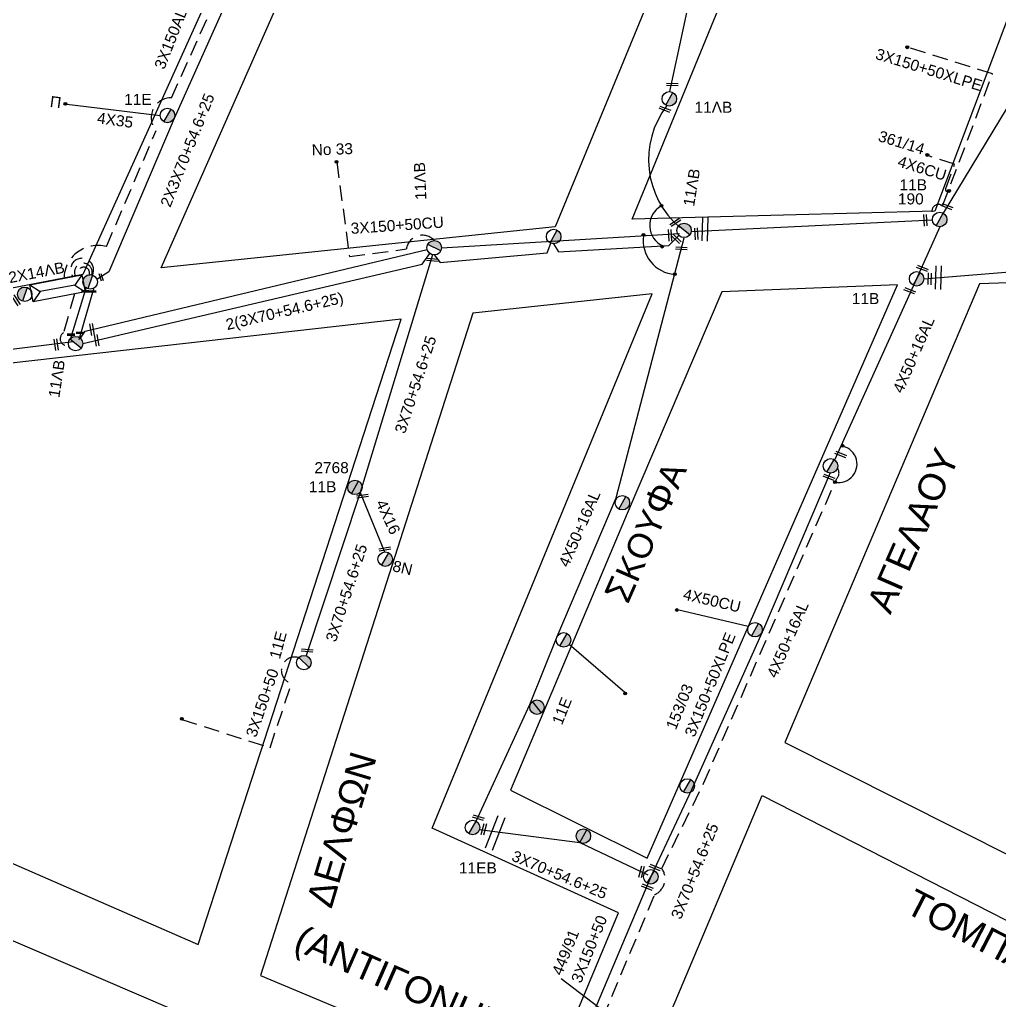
# Model space of a CAD drawing. Header units: millimetres. Extents: x 3156 to 5307, y 1191 to 2273.
# Drawn here: x 4188.8 to 4348.1, y 1870.3 to 2029.9 of the extents above; entities that cross this region are included whole.
import ezdxf

# ---------------------------------------------------------------- set-up
doc = ezdxf.new("R2010")
doc.units = ezdxf.units.MM
doc.linetypes.add('DASHED', pattern=[19.05, 12.7, -6.35])
for name, color, linetype in [('Άγνωστα', 7, 'Continuous'), ('Γυμνά εναέρια ΧΤ (3Φ)   4x50CU', 7, 'Continuous'), ('Γυμνά εναέρια ΧΤ και ΦΟΠ (3Φ)   4x50+16AL', 7, 'Continuous'), ('Εναέρια παροχή ΧΤ 4x16', 7, 'SYN_LINE'), ('Επιγραφές - Σχήματα', 7, 'Continuous'), ('Καλώδια ΧΤ   3x150+50AL', 7, 'DASHED'), ('Καλώδια ΧΤ   3x150+50CU', 7, 'DASHED'), ('Καλώδια ΧΤ   3x150AL+50XLPE', 7, 'DASHED'), ('Μηχανική τομή', 7, 'Continuous'), ('Στύλος Ξύλινος', 7, 'Continuous'), ('Στύλος Ξύλινος @ 1', 7, 'Continuous'), ('Στύλος ΦΜ', 7, 'Continuous'), ('Στύλος ΦΜ @ 1', 7, 'Continuous'), ('Συνδέσεις', 7, 'Continuous'), ('Συνεστραμμένα ΧΤ   3x70+54.6+25 AL', 7, 'SYN_LINE'), ('Τομή', 7, 'Continuous'), ('Υποσταθμός εναέριος 2 στύλων', 7, 'Continuous'), ('Υποσταθμός πόλεως', 7, 'Continuous'), ('Υπόβαθρο ΔΕΗ', 7, 'Continuous'), ('Υπόγεια καλώδια Παροχών ΧΤ   4x6', 7, 'DASHED')]:
    doc.layers.add(name, color=color, linetype=linetype)
doc.styles.add('arial', font='arial.ttf')
doc.styles.get("Standard").update_dxf_attribs({"font": 'arial.ttf'})
doc.linetypes.add('SYN_LINE', pattern='A,0.5,-0.0001,["/\\/\\/\\/",Standard,S=0.1,R=0,X=0,Y=-0.05],-0.25', length=0.7501)
doc.dimstyles.new('ISO-25', dxfattribs={"dimtxt": 2.5, "dimasz": 2.5, "dimexe": 1.25, "dimexo": 0.625, "dimtad": 1, "dimtxsty": 'Standard', "dimcen": 2.5, "dimadec": 0, "dimazin": 0, "dimtfac": 1, "dimtmove": 0, "dimatfit": 3, "dimfxl": 1, "dimarcsym": 0})

# ---------------------------------------------------------------- blocks, each defined once
blk = doc.blocks.new('ΥΠΑΡΧΩΝ ΤΣΙΜΕΝΤΕΝΙΟΣ ΣΤΥΛΟΣ')
at = {"layer": 'Στύλος ΦΜ'}
blk.add_hatch(color=7, dxfattribs=at).paths.add_polyline_path([(-1.29, -2.28, 0.574793), (2.62, 0, 0.268822), (1.3, 2.27)])
at = {"layer": 'Στύλος ΦΜ', "color": 7}
blk.add_line((-1.29, -2.28), (1.3, 2.27), dxfattribs=at)
blk.add_circle((0, 0), 2.62, dxfattribs=at)
at = {"layer": 'Στύλος ΦΜ', "flags": 4}
for tag, p in [('ΑΡΙΘΜΟΣ', (-4.68, 8.05)), ('ΤΥΠΟΣ', (-4.91, 3.03))]:
    blk.add_attdef(tag, p, '', height=4, dxfattribs=at)
blk = doc.blocks.new('ΥΠΑΡΧΩΝ ΞΥΛΙΝΟΣ ΣΤΥΛΟΣ')
at = {"layer": 'Στύλος Ξύλινος'}
h = blk.add_hatch(color=7, dxfattribs=at)
h.paths.add_polyline_path([(-2.62, 0, 0.270008), (-1.29, -2.28), (1.3, 2.27, 0.576266)])
h.paths.add_polyline_path([(-1.29, -2.28, 0.574793), (2.62, 0, 0.268822), (1.3, 2.27)])
at = {"layer": 'Στύλος Ξύλινος', "color": 7}
blk.add_line((-1.29, -2.28), (1.3, 2.27), dxfattribs=at)
blk.add_circle((0, 0), 2.62, dxfattribs=at)
at = {"layer": 'Στύλος Ξύλινος', "flags": 4}
for tag, p in [('ΑΡΙΘΜΟΣ', (-4.91, 8.6)), ('ΤΥΠΟΣ', (-4.85, 3.39))]:
    blk.add_attdef(tag, p, '', height=4, dxfattribs=at)
blk = doc.blocks.new('ΥΠΟΣΤΑΘΜΟΣ ΕΝΑΕΡΙΟΣ ΕΠΙ 2 ΣΤΥΛΩΝ')
at = {"layer": 'Υποσταθμός εναέριος 2 στύλων', "linetype": 'Continuous'}
for points in [[(-11.97, -2.11, 0.574793), (-8.45, -0.07, 0.268822), (-9.64, 1.98)], [(9.68, -2.15, 0.574793), (13.19, -0.1, 0.268822), (12.01, 1.95)]]:
    blk.add_hatch(color=256, dxfattribs=at).paths.add_polyline_path(points)
for p, q in [((-11.97, -2.11), (-9.64, 1.98)), ((9.68, -2.15), (12.01, 1.95))]:
    blk.add_line(p, q, dxfattribs=at)
for centre in [(-10.81, -0.07), (10.84, -0.1)]:
    blk.add_circle(centre, 2.36, dxfattribs=at)
at = {"layer": 'Υποσταθμός πόλεως', "linetype": 'Continuous', "ltscale": 40}
blk.add_lwpolyline([(-8.57, 2.82), (8.57, 2.82), (8.57, -2.82), (-8.57, -2.82)], close=True, dxfattribs=at)
for points in [[(-5.75, 0), (-8.57, 2.82)], [(-8.57, -2.82), (-5.75, 0)], [(-5.75, 0), (5.75, 0)], [(5.75, 0), (8.57, 2.82)], [(8.57, -2.82), (5.75, 0)]]:
    blk.add_lwpolyline(points, dxfattribs=at)
at = {"layer": 'Υποσταθμός εναέριος 2 στύλων', "ltscale": 40, "flags": 1}
for tag, p in [('ΜΕΤΑΣΧΗΜΑΤΙΣΜΟΣ', (14.09, 2.51)), ('ΙΣΧΥΣ', (14.07, -0.28)), ('ΑΡΙΘΜΟΣ', (14.19, -3))]:
    blk.add_attdef(tag, p, '', height=1.8, dxfattribs=at)
blk = doc.blocks.new('ΜΗΧΑΝΙΚΗ ΤΟΜΗ')
at = {"layer": 'Μηχανική τομή', "ltscale": 40}
for p, q in [((-1.89, 0.78), (1.89, 0.78)), ((1.89, 0), (-1.89, 0))]:
    blk.add_line(p, q, dxfattribs=at)
blk = doc.blocks.new('_ΣΥΝΔΕΣΗ')
at = {"layer": 'Συνδέσεις', "linetype": 'SYN_LINE', "ltscale": 40}
blk.add_hatch(color=256, dxfattribs=at).paths.add_polyline_path([(0.5, -0.01, 1), (-0.5, -0.01, 1)])
at = {"layer": 'Συνδέσεις'}
blk.add_circle((0, -0.01), 0.5, dxfattribs=at)
blk = doc.blocks.new('ΤΟΜΗ')
at = {"layer": 'Τομή', "ltscale": 40}
for p, q in [((-5.68, 0), (5.68, 0)), ((5.68, -2.33), (-5.68, -2.33))]:
    blk.add_line(p, q, dxfattribs=at)

msp = doc.modelspace()

# ---------------------------------------------------------------- linework, layer by layer
at = {"layer": 'Άγνωστα', "linetype": 'SYN_LINE', "ltscale": 12}
msp.add_lwpolyline([(4196.04, 2016.14), (4211.67, 2014.27)], dxfattribs=at)
at = {"layer": 'Άγνωστα', "color": 5}
msp.add_lwpolyline([(4298.01, 1995.38), (4337.24, 1997.28)], dxfattribs=at)
at = {"layer": 'Άγνωστα', "color": 30}
msp.add_lwpolyline([(4085.18, 1952.03), (4110.89, 1960.67), (4139.6, 1966.55), (4172.61, 1974.41), (4197.53, 1977.49)], dxfattribs=at)
at = {"layer": 'Άγνωστα', "color": 62}
msp.add_lwpolyline([(4263.6, 1898.14), (4279.9, 1896.04), (4290.97, 1890.76)], dxfattribs=at)
at = {"layer": 'Γυμνά εναέρια ΧΤ (3Φ)   4x50CU', "color": 62, "linetype": 'SYN_LINE', "ltscale": 15}
msp.add_lwpolyline([(4295.79, 1933.92), (4307.29, 1931.19)], dxfattribs=at)
at = {"layer": 'Γυμνά εναέρια ΧΤ και ΦΟΠ (3Φ)   4x50+16AL', "color": 2}
msp.add_lwpolyline([(4345.12, 2159.48), (4336.24, 2137.65), (4324.09, 2107.85), (4311.84, 2076.22), (4301.16, 2049.11), (4294.46, 2018.15)], dxfattribs=at)
at = {"layer": 'Γυμνά εναέρια ΧΤ και ΦΟΠ (3Φ)   4x50+16AL', "color": 5, "ltscale": 40}
for points in [[(4388.9, 2157.51), (4401.33, 2142.81), (4395.55, 2128.93), (4388.89, 2111.07), (4374.75, 2072.7), (4359.64, 2032.48), (4339, 1998.36)], [(4338.42, 1996.16), (4334.67, 1987.7), (4321.31, 1958.22)]]:
    msp.add_lwpolyline(points, dxfattribs=at)
at = {"layer": 'Γυμνά εναέρια ΧΤ και ΦΟΠ (3Φ)   4x50+16AL', "color": 6}
msp.add_lwpolyline([(4263.05, 1899.48), (4271.8, 1918.45), (4276.22, 1929.52), (4285.84, 1952.06), (4296.85, 1994.39)], dxfattribs=at)
at = {"layer": 'Γυμνά εναέρια ΧΤ και ΦΟΠ (3Φ)   4x50+16AL', "color": 2, "ltscale": 0.2}
msp.add_arc((4305.57, 2007.08), 14.49, 142.6133, 229.6579, dxfattribs=at)
at = {"layer": 'Εναέρια παροχή ΧΤ 4x16', "color": 6, "ltscale": 10}
msp.add_lwpolyline([(4244.19, 1952.97), (4248.13, 1943.31)], dxfattribs=at)
at = {"layer": 'Εναέρια παροχή ΧΤ 4x16', "color": 6, "linetype": 'SYN_LINE', "ltscale": 11}
msp.add_lwpolyline([(4287.23, 1920.4), (4278.15, 1928.2)], dxfattribs=at)
at = {"layer": 'Καλώδια ΧΤ   3x150+50AL', "color": 6, "ltscale": 0.2}
msp.add_lwpolyline([(4215.17, 1916.05), (4229.53, 1911.43), (4233.03, 1921.9, -1.030017), (4234.17, 1926.09, -0.850949)], format="xyb", dxfattribs=at)
at = {"layer": 'Καλώδια ΧΤ   3x150+50CU', "color": 5, "ltscale": 0.2}
for points in [[(4337.43, 1997.99, -0.912682), (4338.9, 1999.57), (4347.02, 2021.04), (4333.45, 2025.29)], [(4269.65, 1834.33), (4271.22, 1833.75, 0.675392), (4271.81, 1839.36), (4292.07, 1887.53, 0.474188), (4293.23, 1891.8), (4300.02, 1905.62), (4321.62, 1955.12, 0.367574), (4321.8, 1956.93)]]:
    msp.add_lwpolyline(points, format="xyb", dxfattribs=at)
at = {"layer": 'Καλώδια ΧΤ   3x150+50CU', "color": 6, "ltscale": 0.2}
msp.add_lwpolyline([(4240.39, 2006.66), (4242.43, 1991.32), (4251.71, 1992.56, -0.628403), (4256.23, 1993.94, -1.61563)], format="xyb", dxfattribs=at)
at = {"layer": 'Καλώδια ΧΤ   3x150+50CU', "color": 30, "ltscale": 0.2}
msp.add_lwpolyline([(4197.75, 1985.25), (4195.93, 1978.9, 0.844924), (4196.78, 1976.85)], format="xyb", dxfattribs=at)
at = {"layer": 'Καλώδια ΧΤ   3x150+50CU', "linetype": 'Continuous', "ltscale": 0.2}
for centre, radius, start, end in [((4294.92, 1996.37), 3.66, 119.6028, 245.8137), ((4295.76, 1993.97), 5.57, 172.4663, 265.4952), ((4322.02, 1957.56), 2.97, 258.1034, 84.0759)]:
    msp.add_arc(centre, radius, start, end, dxfattribs=at)
at = {"layer": 'Καλώδια ΧΤ   3x150+50CU', "color": 6, "ltscale": 0.2}
msp.add_arc((4198.96, 1989.17), 1.87, 332.906, 219.3612, dxfattribs=at)
at = {"layer": 'Καλώδια ΧΤ   3x150+50CU', "color": 5, "ltscale": 0.2}
msp.add_arc((4199.17, 1988.79), 1.44, 345.1752, 203.2925, dxfattribs=at)
at = {"layer": 'Καλώδια ΧΤ   3x150+50CU', "color": 2, "ltscale": 0.2}
msp.add_arc((4199.22, 1988.61), 0.974, 338.012, 197.7485, dxfattribs=at)
at = {"layer": 'Καλώδια ΧΤ   3x150AL+50XLPE', "color": 1, "ltscale": 0.2}
msp.add_lwpolyline([(4196.01, 1987.8, -0.480563), (4202.93, 1992.95), (4211, 2011.8, -0.656026), (4213.52, 2017.13), (4227.42, 2048.15, -0.656766), (4227.73, 2050, 5.95484)], format="xyb", dxfattribs=at)
at = {"layer": 'Συνεστραμμένα ΧΤ   3x70+54.6+25 AL', "color": 6, "ltscale": 20}
msp.add_line((4257.43, 1992.73), (4296.11, 1995.07), dxfattribs=at)
at = {"layer": 'Συνεστραμμένα ΧΤ   3x70+54.6+25 AL', "color": 6, "ltscale": 10}
msp.add_line((4199.62, 1986.34), (4197.1, 1978), dxfattribs=at)
at = {"layer": 'Συνεστραμμένα ΧΤ   3x70+54.6+25 AL', "color": 2, "ltscale": 10}
msp.add_line((4200.85, 1986.21), (4198.43, 1977.8), dxfattribs=at)
at = {"layer": 'Συνεστραμμένα ΧΤ   3x70+54.6+25 AL', "color": 5, "ltscale": 20}
msp.add_lwpolyline([(4229.73, 2049.06), (4229.67, 2048.93), (4213.92, 2013.79), (4203.32, 1988.83), (4201.38, 1987.6)], dxfattribs=at)
at = {"layer": 'Συνεστραμμένα ΧΤ   3x70+54.6+25 AL', "color": 30, "ltscale": 20}
msp.add_lwpolyline([(4335.84, 1987.7), (4372.45, 1990.67), (4413.85, 2002.35)], dxfattribs=at)
at = {"layer": 'Συνεστραμμένα ΧΤ   3x70+54.6+25 AL', "color": 2, "ltscale": 20}
for points in [[(4275.65, 1993.4), (4276.45, 1992.09), (4294.36, 1993.11), (4296, 1994.75)], [(4256.23, 1991.59), (4257.18, 1990.37), (4274.57, 1991.9), (4275.21, 1993.48)], [(4199.09, 1977.16), (4254.26, 1990.07), (4255.54, 1991.81)]]:
    msp.add_lwpolyline(points, dxfattribs=at)
at = {"layer": 'Συνεστραμμένα ΧΤ   3x70+54.6+25 AL', "color": 6, "ltscale": 20}
for points in [[(4198.72, 1978.02), (4199.48, 1979.18), (4255.08, 1992.49)], [(4255.97, 1991.62), (4244.19, 1952.97), (4235.33, 1926.29)]]:
    msp.add_lwpolyline(points, dxfattribs=at)
at = {"layer": 'Συνεστραμμένα ΧΤ   3x70+54.6+25 AL', "color": 62, "ltscale": 20}
msp.add_lwpolyline([(4272.6, 1846.09), (4281.14, 1866.01), (4291.59, 1890.77), (4298.13, 1904.65), (4309.81, 1930.79), (4320.66, 1956.21)], dxfattribs=at)
at = {"layer": 'Υπόβαθρο ΔΕΗ'}
for points in [[(4290.95, 2168.79), (4343.07, 2159.07), (4275.91, 1996.13), (4211.8, 1989.5)], [(4211.8, 1989.5), (4290.95, 2168.79)], [(4337.62, 1998.68), (4288.44, 1997.39), (4353.85, 2156.9), (4394.51, 2149.32), (4337.62, 1998.68)], [(4170.64, 2079.59), (4225.88, 2047.76), (4199.1, 1988.4), (4121.16, 1973.38), (4170.64, 2079.59)], [(4415.98, 1925.6), (4451.34, 1997.05), (4421.47, 1991.08), (4414.95, 1944.59), (4405.59, 1946.19), (4410.94, 1989.22), (4344.91, 1986.88)], [(4331.56, 1986.7), (4302.97, 1985.58), (4287.6, 1949.54), (4268.65, 1904.55), (4290.84, 1893.47), (4331.56, 1986.7)], [(4344.91, 1986.88), (4313.23, 1912.31), (4350.64, 1893.47), (4358.41, 1906.97), (4366.26, 1902.46), (4359.49, 1888.61), (4390.79, 1872.39), (4409.14, 1911.78), (4413.21, 1919.98)], [(4291.66, 1985.23), (4262.5, 1982.13), (4227.98, 1874.37), (4273.89, 1855.15), (4286.2, 1884.56), (4255.9, 1898.34), (4291.66, 1985.23)], [(4184.04, 1973.59), (4161.56, 1903.99), (4217.82, 1879.43), (4250.83, 1981.14), (4184.04, 1973.59)], [(4056.94, 1885.64), (4058.2, 1935.7), (4213.98, 1868.73), (4201.06, 1828.36), (4056.94, 1885.64)], [(4386.36, 1864.39), (4364.17, 1816.12), (4286.79, 1849.67), (4309.58, 1903.69), (4386.36, 1864.39)]]:
    msp.add_lwpolyline(points, dxfattribs=at)
at = {"layer": 'Υπόγεια καλώδια Παροχών ΧΤ   4x6', "color": 5, "linetype": 'DASHED', "ltscale": 0.2}
msp.add_lwpolyline([(4339.84, 2002.03, -0.984442), (4339.41, 2002.4), (4340.84, 2006.36), (4336.51, 2007.73)], format="xyb", dxfattribs=at)

# ---------------------------------------------------------------- block references
at = {"layer": 'Μηχανική τομή'}
for p, xscale, yscale, zscale, rotation in [((4294.96, 2019.1), 0.4999999999991881, 0.4999999999991881, 0.4999999999991881, 358.5232102963358), ((4293.82, 2015.46), 0.4999999999993012, 0.4999999999993012, 0.4999999999993012, 158.6988699868983), ((4339.68, 1999.62), 0.4999999999993012, 0.4999999999993012, 0.4999999999993012, 158.6988699868983), ((4295.54, 1996.73), 0.4999999999993189, 0.4999999999993189, 0.4999999999993189, 34.36032242199929), ((4300.65, 1995.76), 1.016914731733728, 1.016914731733728, 1.016914731733728, 88.40138404646903), ((4335.88, 1997.21), 0.4999999999993188, 0.4999999999993188, 0.4999999999993188, 273.5447659395993), ((4294.36, 1994.76), 0.4999999999993188, 0.4999999999993188, 0.4999999999993188, 273.5447659395993), ((4298.65, 1995), 0.4999999999993188, 0.4999999999993188, 0.4999999999993188, 273.5447659395993), ((4295.44, 1994.08), 0.4999999999993188, 0.4999999999993188, 0.4999999999993188, 317.1965102533269), ((4296.44, 1992.85), 0.4999999999993849, 0.4999999999993849, 0.4999999999993849, 175.4090468988455), ((4255.95, 1990.98), 0.4999999999993849, 0.4999999999993849, 0.4999999999993849, 175.4090468988455), ((4335.69, 1989.58), 0.4999999999993012, 0.4999999999993012, 0.4999999999993012, 158.6988699868983), ((4338.59, 1987.89), 1.016914731733728, 1.016914731733728, 1.016914731733728, 88.40138404646903), ((4201.94, 1987.92), 0.3231952520745887, 0.3231952520745887, 0.3231952520745887, 288.0994022713457), ((4336.99, 1987.69), 0.4999999999993946, 0.4999999999993946, 0.4999999999993946, 88.40138404646903), ((4333.61, 1985.94), 0.4999999999993012, 0.4999999999993012, 0.4999999999993012, 158.6988699868983), ((4188.05, 1984.11), 0.4999999999994646, 0.4999999999994646, 0.4999999999994646, 303.393575509043), ((4199.46, 1985.53), 0.3231952520745887, 0.3231952520745887, 0.3231952520745887, 359.6543501093063), ((4200.64, 1985.5), 0.3231952520745887, 0.3231952520745887, 0.3231952520745887, 359.6543501093063), ((4200.38, 1979.42), 0.4999999999994645, 0.4999999999994645, 0.4999999999994645, 279.3484539053215), ((4197.16, 1978.49), 0.3231952520745887, 0.3231952520745887, 0.3231952520745887, 359.6543501093063), ((4198.62, 1978.78), 0.3231952520745887, 0.3231952520745887, 0.3231952520745887, 359.6543501093063), ((4201.14, 1977.65), 0.4999999999994645, 0.4999999999994645, 0.4999999999994645, 279.3484539053215), ((4194.56, 1976.96), 0.4999999999994646, 0.4999999999994646, 0.4999999999994646, 279.3484539053215), ((4322.41, 1959.31), 0.4999999999993012, 0.4999999999993012, 0.4999999999993012, 158.6988699868983), ((4320.49, 1955.6), 0.4999999999993012, 0.4999999999993012, 0.4999999999993012, 158.6988699868983), ((4244.53, 1952.54), 0.4999999999993849, 0.4999999999993849, 0.4999999999993849, 189.4372205433942), ((4248.16, 1943.95), 0.4999999999993849, 0.4999999999993849, 0.4999999999993849, 189.4372205433942), ((4235.58, 1927.43), 0.4999999999993849, 0.4999999999993849, 0.4999999999993849, 175.4090468988455), ((4263.35, 1899.87), 0.4999999999993013, 0.4999999999993013, 0.4999999999993013, 342.6386189505234), ((4264.09, 1898.22), 0.4999999999993012, 0.4999999999993012, 0.4999999999993012, 255.5026768848194), ((4289.76, 1891.3), 0.4999999999993012, 0.4999999999993012, 0.4999999999993012, 255.5026768848194), ((4292.08, 1891.78), 0.4999999999993012, 0.4999999999993012, 0.4999999999993012, 338.4822674998491), ((4290.79, 1888.58), 0.4999999999993012, 0.4999999999993012, 0.4999999999993012, 338.4822674998491)]:
    msp.add_blockref('ΜΗΧΑΝΙΚΗ ΤΟΜΗ', p, dxfattribs=dict(at, xscale=xscale, yscale=yscale, zscale=zscale, rotation=rotation))
at = {"layer": 'Στύλος Ξύλινος @ 1', "ltscale": 40}
ref = msp.add_blockref('ΥΠΑΡΧΩΝ ΞΥΛΙΝΟΣ ΣΤΥΛΟΣ', (4243.34, 1953.78), dxfattribs=dict(at, xscale=0.4499999999998181, yscale=0.4499999999998181, zscale=0.4499999999998181))
ref.add_attrib('ΤΥΠΟΣ', '2768', (4236.74, 1956.08), dxfattribs={"layer": '', "height": 1.8, "flags": 4})
ref.add_attrib('ΑΡΙΘΜΟΣ', '11B', (4235.85, 1952.98), dxfattribs={"layer": '', "height": 1.8, "flags": 4})
ref = msp.add_blockref('ΥΠΑΡΧΩΝ ΞΥΛΙΝΟΣ ΣΤΥΛΟΣ', (4272.93, 1918.03), dxfattribs=dict(at, xscale=0.4499999999993414, yscale=0.4499999999993414, zscale=0.4499999999993414, rotation=68.17014855188033))
ref.add_attrib('ΤΥΠΟΣ', '11E', (4276.99, 1915.01), dxfattribs={"layer": '', "height": 1.8, "rotation": 68.1701, "flags": 4})
at = {"layer": 'Στύλος Ξύλινος @ 1', "ltscale": 40, "xscale": 0.4499999999998181, "yscale": 0.4499999999998181, "zscale": 0.4499999999998181}
msp.add_blockref('ΥΠΑΡΧΩΝ ΞΥΛΙΝΟΣ ΣΤΥΛΟΣ', (4280.48, 1897.06), dxfattribs=at)
at = {"layer": 'Στύλος ΦΜ @ 1', "ltscale": 40}
ref = msp.add_blockref('ΥΠΑΡΧΩΝ ΤΣΙΜΕΝΤΕΝΙΟΣ ΣΤΥΛΟΣ', (4294.46, 2016.97), dxfattribs=dict(at, xscale=0.4499999999998181, yscale=0.4499999999998181, zscale=0.4499999999998181))
ref.add_attrib('ΤΥΠΟΣ', '11ΛB', (4298.55, 2014.7), dxfattribs={"layer": '', "height": 1.8, "flags": 4})
ref = msp.add_blockref('ΥΠΑΡΧΩΝ ΤΣΙΜΕΝΤΕΝΙΟΣ ΣΤΥΛΟΣ', (4212.85, 2014.27), dxfattribs=dict(at, xscale=0.4499999999998181, yscale=0.4499999999998181, zscale=0.4499999999998181))
ref.add_attrib('ΤΥΠΟΣ', '11E', (4205.82, 2015.98), dxfattribs={"layer": '', "height": 1.8, "flags": 4})
ref = msp.add_blockref('ΥΠΑΡΧΩΝ ΤΣΙΜΕΝΤΕΝΙΟΣ ΣΤΥΛΟΣ', (4256.23, 1992.76), dxfattribs=dict(at, xscale=0.4499999999998264, yscale=0.4499999999998264, zscale=0.4499999999998264, rotation=92.41335118635565))
ref.add_attrib('ΤΥΠΟΣ', '11ΛB', (4254.96, 2000.57), dxfattribs={"layer": '', "height": 1.8, "rotation": 92.4134, "flags": 4})
ref = msp.add_blockref('ΥΠΑΡΧΩΝ ΤΣΙΜΕΝΤΕΝΙΟΣ ΣΤΥΛΟΣ', (4296.85, 1995.57), dxfattribs=dict(at, xscale=0.4499999999998284, yscale=0.4499999999998284, zscale=0.4499999999998284, rotation=80.77045054094266))
ref.add_attrib('ΤΥΠΟΣ', '11ΛB', (4298.48, 1999.39), dxfattribs={"layer": '', "height": 1.8, "rotation": 80.7705, "flags": 4})
ref = msp.add_blockref('ΥΠΑΡΧΩΝ ΤΣΙΜΕΝΤΕΝΙΟΣ ΣΤΥΛΟΣ', (4338.42, 1997.34), dxfattribs=dict(at, xscale=0.4499999999998181, yscale=0.4499999999998181, zscale=0.4499999999998181))
ref.add_attrib('ΤΥΠΟΣ', '11B', (4331.89, 2002.09), dxfattribs={"layer": '', "height": 1.8, "flags": 4})
ref.add_attrib('ΑΡΙΘΜΟΣ', '190', (4331.63, 1999.8), dxfattribs={"layer": '', "height": 1.8, "flags": 4})
at = {"layer": 'Στύλος ΦΜ @ 1', "ltscale": 40, "xscale": 0.4499999999998181, "yscale": 0.4499999999998181, "zscale": 0.4499999999998181}
for p in [(4275.65, 1994.57), (4320.67, 1957.27), (4286.82, 1951.28), (4248.26, 1942.1), (4308.39, 1930.63), (4277.26, 1928.97), (4297.37, 1905.22), (4291.44, 1890.44)]:
    msp.add_blockref('ΥΠΑΡΧΩΝ ΤΣΙΜΕΝΤΕΝΙΟΣ ΣΤΥΛΟΣ', p, dxfattribs=at)
at = {"layer": 'Στύλος ΦΜ @ 1', "ltscale": 40}
ref = msp.add_blockref('ΥΠΑΡΧΩΝ ΤΣΙΜΕΝΤΕΝΙΟΣ ΣΤΥΛΟΣ', (4334.67, 1987.7), dxfattribs=dict(at, xscale=0.4499999999998181, yscale=0.4499999999998181, zscale=0.4499999999998181))
ref.add_attrib('ΤΥΠΟΣ', '11B', (4324.13, 1983.59), dxfattribs={"layer": '', "height": 1.8, "flags": 4})
ref = msp.add_blockref('ΥΠΑΡΧΩΝ ΤΣΙΜΕΝΤΕΝΙΟΣ ΣΤΥΛΟΣ', (4197.91, 1977.16), dxfattribs=dict(at, xscale=0.44999999999984, yscale=0.44999999999984, zscale=0.44999999999984, rotation=81.31506965549514))
ref.add_attrib('ΤΥΠΟΣ', '11ΛB', (4195.26, 1968.28), dxfattribs={"layer": '', "height": 1.8, "rotation": 81.3151, "flags": 4})
ref = msp.add_blockref('ΥΠΑΡΧΩΝ ΤΣΙΜΕΝΤΕΝΙΟΣ ΣΤΥΛΟΣ', (4235.03, 1925.28), dxfattribs=dict(at, xscale=0.4499999999999093, yscale=0.4499999999999093, zscale=0.4499999999999093, rotation=75.2259083584113))
ref.add_attrib('ΤΥΠΟΣ', '11E', (4231.13, 1925.74), dxfattribs={"layer": '', "height": 1.8, "rotation": 75.2259, "flags": 4})
ref = msp.add_blockref('ΥΠΑΡΧΩΝ ΤΣΙΜΕΝΤΕΝΙΟΣ ΣΤΥΛΟΣ', (4262.46, 1898.46), dxfattribs=dict(at, xscale=0.4499999999998181, yscale=0.4499999999998181, zscale=0.4499999999998181))
ref.add_attrib('ΤΥΠΟΣ', '11EB', (4260.25, 1890.99), dxfattribs={"layer": '', "height": 1.8, "flags": 4})
at = {"layer": 'Συνδέσεις'}
for p, xscale, yscale, zscale in [((4333.14, 2025.36), 0.4777242751394019, 0.4777242751394019, 0.4777242751394019), ((4196.25, 2016.15), 0.4499999999998181, 0.4499999999998181, 0.4499999999998181), ((4240.35, 2006.71), 0.4499999999998181, 0.4499999999998181, 0.4499999999998181), ((4336.41, 2007.86), 0.4777242751394019, 0.4777242751394019, 0.4777242751394019), ((4339.95, 2002), 0.4777242751394019, 0.4777242751394019, 0.4777242751394019), ((4293.2, 1999.6), 0.4499999999998181, 0.4499999999998181, 0.4499999999998181), ((4290.25, 1994.85), 0.4499999999998181, 0.4499999999998181, 0.4499999999998181), ((4293.31, 1992.93), 0.4499999999998181, 0.4499999999998181, 0.4499999999998181), ((4295.37, 1988.47), 0.4499999999998181, 0.4499999999998181, 0.4499999999998181), ((4322.62, 1960.56), 0.4499999999998181, 0.4499999999998181, 0.4499999999998181), ((4321.4, 1954.64), 0.4499999999998181, 0.4499999999998181, 0.4499999999998181), ((4295.67, 1933.84), 0.4499999999998181, 0.4499999999998181, 0.4499999999998181), ((4287.28, 1920.27), 0.4499999999998181, 0.4499999999998181, 0.4499999999998181), ((4215.2, 1916.15), 0.4499999999998181, 0.4499999999998181, 0.4499999999998181)]:
    msp.add_blockref('_ΣΥΝΔΕΣΗ', p, dxfattribs=dict(at, xscale=xscale, yscale=yscale, zscale=zscale))
at = {"layer": 'Τομή', "xscale": 0.4999999999998101, "yscale": 0.4999999999998101, "zscale": 0.4999999999998101, "rotation": 248.8837369223515}
msp.add_blockref('ΤΟΜΗ', (4266.67, 1897.36), dxfattribs=at)
at = {"layer": 'Υποσταθμός εναέριος 2 στύλων', "xscale": 0.4999999999996674, "yscale": 0.4999999999996674, "zscale": 0.4999999999996674, "rotation": 190.817674068252}
msp.add_blockref('ΥΠΟΣΤΑΘΜΟΣ ΕΝΑΕΡΙΟΣ ΕΠΙ 2 ΣΤΥΛΩΝ', (4194.97, 1986.15), dxfattribs=at)

# ---------------------------------------------------------------- texts
at = {"layer": 'Άγνωστα', "char_height": 1.8, "width": 43.5158, "attachment_point": 1, "style": 'arial'}
for s, insert, rotation in [('2X3X70+54.6+25', (4211.63, 1999.87), 68.256), ('2(3X70+54.6+25)', (4222.16, 1981.1), 13.2053)]:
    msp.add_mtext(s, dxfattribs=dict(at, insert=insert, rotation=rotation))
at = {"layer": 'Άγνωστα', "ltscale": 40, "char_height": 1.8, "width": 43.5158, "attachment_point": 1, "style": 'arial'}
for s, insert, rotation in [('3X70+54.6+25', (4249.75, 1962.94), 71.7936), ('3X70+54.6+25', (4238.52, 1929.07), 71.7936), ('8Ν', (4249.73, 1941.94), 346.7442), ('4Χ50CU', (4296.99, 1937.34), 346.7442), ('3X150+50XLPE', (4296.88, 1913.71), 67.9906), ('3X150+50', (4225.55, 1913.57), 71.1687), ('153/03', (4293.84, 1914.88), 67.9906), ('3X70+54.6+25', (4294.66, 1884.06), 67.9717), ('3X70+54.6+25', (4269.35, 1894.8), 337.2871), ('3X150+50', (4278.42, 1873.68), 67.9906), ('449/91', (4275.29, 1874.93), 67.9906)]:
    msp.add_mtext(s, dxfattribs=dict(at, insert=insert, rotation=rotation))
at = {"layer": 'Γυμνά εναέρια ΧΤ και ΦΟΠ (3Φ)   4x50+16AL', "ltscale": 40, "char_height": 1.8, "width": 43.5158, "attachment_point": 1, "style": 'arial'}
for s, insert, rotation in [('4X50+16AL', (4330.71, 1969.67), 66.3492), ('4X50+16AL', (4276.37, 1941.38), 66.3492), ('4X16', (4248.32, 1952.01), 294.8578), ('4X50+16AL', (4310.23, 1923.35), 66.3492)]:
    msp.add_mtext(s, dxfattribs=dict(at, insert=insert, rotation=rotation))
at = {"layer": 'Καλώδια ΧΤ   3x150+50CU', "ltscale": 0.2, "char_height": 1.8, "width": 43.5158, "attachment_point": 1, "style": 'arial'}
for s, insert, rotation in [('3X150+50XLPE', (4328.37, 2025.23), 342.8348), ('Π', (4193.89, 2017.45), 352.3732), ('4X35', (4201.56, 2014.79), 352.3732), ('361/14', (4328.81, 2011.86), 342.8348), ('Νο 33', (4236.27, 2009.55), 2.0563), ('4X6CU', (4331.97, 2007.74), 342.8348), ('3X150+50CU', (4242.59, 1996.79), 3.9513)]:
    msp.add_mtext(s, dxfattribs=dict(at, insert=insert, rotation=rotation))
at = {"layer": 'Καλώδια ΧΤ   3x150AL+50XLPE', "ltscale": 0.2, "char_height": 1.8, "width": 43.5158, "attachment_point": 1, "style": 'arial'}
for s, insert, rotation in [('3X150AL+50CU', (4210.64, 2022.28), 68.4012), ('2X14ΛΒ', (4186.86, 1988.75), 10.8612)]:
    msp.add_mtext(s, dxfattribs=dict(at, insert=insert, rotation=rotation))
at = {"layer": 'Υπόβαθρο ΔΕΗ', "char_height": 4, "attachment_point": 1, "style": 'arial'}
for s, insert, width, rotation in [('{\\H1.083x;AΓEΛAOY}', (4326.43, 1934.71), 60.9027, 66.3657), ('{\\H1.083x;Σ}KOY{\\H1.083x;Φ}A', (4283.75, 1936.39), 60.9027, 66.3657), ('{\\H1.083x;ΔΕΛΦΩΝ}', (4235.37, 1886.38), 60.9027, 73.3794), ('{\\H1.083x;TOMΠAZH}', (4334.5, 1888.63), 60.9027, 332.7322), ('{\\H1.083x;(ANΤΙΓΟΝΗΣ)}', (4234.86, 1882.67), 47.4753, 336.3012)]:
    msp.add_mtext(s, dxfattribs=dict(at, insert=insert, width=width, rotation=rotation))

# ---------------------------------------------------------------- leaders
at = {"layer": 'Επιγραφές - Σχήματα', "ltscale": 40}
msp.add_leader([(4283.99, 1868.41), (4276.87, 1873.85)], dimstyle='ISO-25', override={"dimasz": 1, "dimtad": 0}, dxfattribs=at)

doc.saveas('drawing.dxf')
